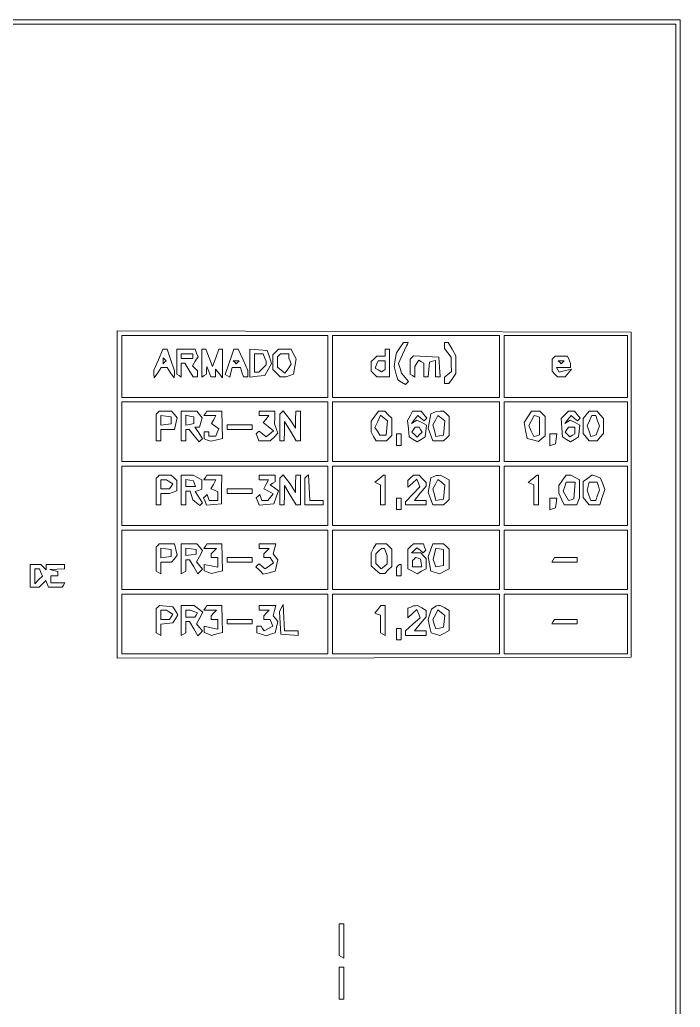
# Paper-space layout 'AN-05-DGE-020' of a CAD drawing. Header units: metres, sheet in millimetres. Extents: x 12 to 193, y 4 to 291.
# Drawn here: x 156.3 to 192.6, y 215 to 269.3 of the extents above; entities that cross this region are included whole.
import ezdxf

# ---------------------------------------------------------------- set-up
doc = ezdxf.new("R2010")
doc.units = ezdxf.units.M
doc.layers.add('DGE_CONTORNOS', color=7, linetype='Continuous', lineweight=0)
doc.layers.add('DGE_DATOS', color=7, linetype='Continuous', lineweight=0)

# ---------------------------------------------------------------- blocks, each defined once
blk = doc.blocks.new('LP_REF_DGE_MT_020')
at = {"layer": 'DGE_CONTORNOS'}
for points in [[(29.454, 147.095), (29.454, 24.935), (111.022, 24.935), (192.59, 24.935), (192.59, 147.095), (192.59, 269.255), (111.022, 269.255), (29.454, 269.255)], [(192.339, 208.239), (192.339, 147.474), (186.212, 147.442), (180.085, 147.409), (180.051, 144.864), (180.017, 142.319), (111.459, 142.319), (42.902, 142.319), (42.902, 205.661), (42.902, 269.004), (117.62, 269.004), (192.339, 269.004)], [(161.672, 243.177), (161.672, 234.19), (175.78, 234.221), (189.888, 234.253), (189.888, 243.177), (189.888, 252.1), (175.78, 252.132), (161.672, 252.164)], [(173.235, 250.215), (173.235, 248.518), (167.579, 248.518), (161.923, 248.518), (161.923, 250.215), (161.923, 251.911), (167.579, 251.911), (173.235, 251.911)], [(182.661, 250.215), (182.661, 248.518), (178.074, 248.518), (173.486, 248.518), (173.486, 250.215), (173.486, 251.911), (178.074, 251.911), (182.661, 251.911)], [(189.699, 250.215), (189.699, 248.518), (186.306, 248.518), (182.912, 248.518), (182.912, 250.215), (182.912, 251.911), (186.306, 251.911), (189.699, 251.911)], [(163.93, 250.581), (163.683, 250.005), (163.69, 249.796), (163.696, 249.586), (163.893, 249.869), (164.091, 250.152), (164.249, 250.152), (164.406, 250.152), (164.604, 249.869), (164.801, 249.586), (164.808, 249.784), (164.814, 249.981), (164.614, 250.569), (164.413, 251.157), (164.295, 251.157), (164.177, 251.157)], [(164.94, 250.473), (164.94, 249.79), (165.065, 249.712), (165.191, 249.634), (165.191, 250.019), (165.191, 250.403), (165.29, 250.403), (165.388, 250.403), (165.611, 250.026), (165.834, 249.649), (165.952, 249.649), (166.071, 249.649), (166.071, 249.812), (166.071, 249.976), (165.935, 250.112), (165.799, 250.248), (165.955, 250.497), (166.111, 250.747), (166.032, 250.952), (165.953, 251.157), (165.446, 251.157), (164.94, 251.157)], [(166.322, 250.396), (166.322, 249.634), (166.448, 249.712), (166.574, 249.79), (166.582, 250.002), (166.59, 250.215), (166.703, 249.932), (166.817, 249.649), (166.947, 249.649), (167.076, 249.649), (167.076, 249.862), (167.076, 250.074), (167.261, 249.83), (167.445, 249.586), (167.449, 250.372), (167.453, 251.157), (167.353, 251.157), (167.253, 251.157), (167.079, 250.686), (166.905, 250.215), (166.722, 250.686), (166.54, 251.157), (166.431, 251.157), (166.322, 251.157)], [(168.017, 251), (167.96, 250.843), (167.776, 250.312), (167.593, 249.781), (167.72, 249.703), (167.847, 249.624), (167.916, 249.888), (167.986, 250.152), (168.214, 250.152), (168.442, 250.152), (168.522, 249.9), (168.602, 249.649), (168.719, 249.649), (168.836, 249.649), (168.836, 249.822), (168.836, 249.994), (168.579, 250.576), (168.321, 251.157), (168.198, 251.157), (168.074, 251.157)], [(168.962, 250.403), (168.962, 249.633), (169.366, 249.673), (169.771, 249.712), (169.959, 250.049), (170.147, 250.386), (170.024, 250.74), (169.9, 251.094), (169.431, 251.133), (168.962, 251.172)], [(170.369, 251.006), (170.218, 250.856), (170.218, 250.45), (170.218, 250.044), (170.416, 249.847), (170.613, 249.649), (170.783, 249.649), (170.952, 249.649), (171.147, 249.724), (171.343, 249.799), (171.421, 250.214), (171.498, 250.628), (171.357, 250.893), (171.215, 251.157), (170.868, 251.157), (170.52, 251.157)], [(176.377, 250.969), (176.377, 250.78), (176.151, 250.78), (175.924, 250.78), (175.774, 250.629), (175.623, 250.479), (175.623, 250.215), (175.623, 249.951), (175.774, 249.8), (175.924, 249.649), (176.276, 249.649), (176.628, 249.649), (176.628, 250.403), (176.628, 251.157), (176.503, 251.157), (176.377, 251.157)], [(177.199, 251.245), (177.009, 250.956), (176.941, 250.585), (176.873, 250.215), (176.977, 249.847), (177.081, 249.48), (177.289, 249.349), (177.496, 249.218), (177.585, 249.307), (177.674, 249.396), (177.48, 249.617), (177.286, 249.838), (177.203, 250.111), (177.12, 250.385), (177.339, 250.865), (177.558, 251.346), (177.606, 251.44), (177.655, 251.534), (177.521, 251.534), (177.388, 251.534)], [(179.645, 251.37), (179.645, 251.205), (179.829, 250.961), (180.014, 250.717), (180.018, 250.324), (180.022, 249.931), (179.833, 249.775), (179.645, 249.618), (179.645, 249.445), (179.645, 249.272), (179.763, 249.272), (179.882, 249.272), (180.077, 249.551), (180.273, 249.831), (180.273, 250.317), (180.273, 250.804), (180.057, 251.169), (179.842, 251.534), (179.743, 251.534), (179.645, 251.534)], [(164.269, 250.445), (164.186, 250.361), (164.186, 250.529), (164.186, 250.696), (164.269, 250.613), (164.353, 250.529)], [(165.82, 250.78), (165.82, 250.655), (165.505, 250.655), (165.191, 250.655), (165.191, 250.78), (165.191, 250.906), (165.505, 250.906), (165.82, 250.906)], [(169.765, 250.707), (169.841, 250.508), (169.841, 250.402), (169.841, 250.295), (169.644, 250.098), (169.446, 249.9), (169.33, 249.9), (169.213, 249.9), (169.213, 250.403), (169.213, 250.906), (169.451, 250.906), (169.689, 250.906)], [(171.098, 250.79), (171.098, 250.675), (171.164, 250.504), (171.229, 250.333), (171.052, 250.09), (170.874, 249.847), (170.672, 250.015), (170.47, 250.183), (170.47, 250.46), (170.47, 250.738), (170.554, 250.822), (170.637, 250.906), (170.868, 250.906), (171.098, 250.906)], [(177.849, 250.702), (177.759, 250.613), (177.759, 250.201), (177.759, 249.79), (177.885, 249.712), (178.011, 249.634), (178.013, 249.924), (178.015, 250.215), (178.124, 250.388), (178.234, 250.561), (178.374, 250.475), (178.514, 250.388), (178.514, 250.019), (178.514, 249.649), (178.631, 249.649), (178.749, 249.649), (178.788, 250.048), (178.828, 250.447), (178.985, 250.498), (179.142, 250.55), (179.142, 250.099), (179.142, 249.649), (179.275, 249.649), (179.408, 249.649), (179.369, 250.183), (179.33, 250.717), (178.634, 250.754), (177.938, 250.791)], [(185.636, 250.696), (185.552, 250.613), (185.552, 250.282), (185.552, 249.951), (185.703, 249.8), (185.853, 249.649), (186.064, 249.649), (186.275, 249.649), (186.448, 249.858), (186.62, 250.068), (186.282, 249.984), (185.944, 249.9), (185.866, 250.026), (185.788, 250.152), (186.173, 250.152), (186.557, 250.152), (186.557, 250.267), (186.557, 250.383), (186.481, 250.581), (186.405, 250.78), (186.062, 250.78), (185.719, 250.78)], [(168.291, 250.445), (168.208, 250.361), (168.124, 250.445), (168.04, 250.529), (168.208, 250.529), (168.375, 250.529)], [(176.377, 250.285), (176.377, 250.041), (176.277, 249.979), (176.176, 249.917), (176.007, 250.022), (175.838, 250.126), (175.915, 250.328), (175.992, 250.529), (176.184, 250.529), (176.377, 250.529)], [(186.138, 250.445), (186.055, 250.361), (185.971, 250.445), (185.887, 250.529), (186.055, 250.529), (186.222, 250.529)], [(173.235, 246.633), (173.235, 244.999), (167.579, 244.999), (161.923, 244.999), (161.923, 246.633), (161.923, 248.267), (167.579, 248.267), (173.235, 248.267)], [(182.661, 246.633), (182.661, 244.999), (178.074, 244.999), (173.486, 244.999), (173.486, 246.633), (173.486, 248.267), (178.074, 248.267), (182.661, 248.267)], [(189.699, 246.633), (189.699, 244.999), (186.306, 244.999), (182.912, 244.999), (182.912, 246.633), (182.912, 248.267), (186.306, 248.267), (189.699, 248.267)], [(163.892, 247.68), (163.809, 247.596), (163.809, 246.863), (163.809, 246.13), (163.934, 246.13), (164.06, 246.13), (164.06, 246.444), (164.06, 246.758), (164.435, 246.758), (164.809, 246.758), (164.889, 247.074), (164.968, 247.39), (164.813, 247.577), (164.658, 247.764), (164.317, 247.764), (163.976, 247.764)], [(164.626, 247.261), (164.626, 247.073), (164.343, 247.033), (164.06, 246.992), (164.06, 247.261), (164.06, 247.53), (164.343, 247.49), (164.626, 247.45)], [(165.191, 246.947), (165.191, 246.13), (165.317, 246.13), (165.443, 246.13), (165.443, 246.444), (165.443, 246.758), (165.532, 246.758), (165.622, 246.758), (165.898, 246.413), (166.174, 246.067), (166.265, 246.158), (166.356, 246.248), (166.148, 246.566), (165.939, 246.884), (166.06, 246.884), (166.18, 246.884), (166.261, 247.142), (166.343, 247.399), (166.192, 247.581), (166.04, 247.764), (165.616, 247.764), (165.191, 247.764)], [(165.882, 247.261), (165.882, 247.076), (165.662, 247.034), (165.443, 246.991), (165.443, 247.261), (165.443, 247.531), (165.662, 247.489), (165.882, 247.446)], [(166.511, 247.638), (166.433, 247.513), (166.761, 247.513), (167.089, 247.513), (166.969, 247.298), (166.849, 247.083), (167.046, 246.939), (167.243, 246.795), (167.164, 246.588), (167.084, 246.381), (166.892, 246.381), (166.699, 246.381), (166.699, 246.507), (166.699, 246.633), (166.574, 246.633), (166.448, 246.633), (166.448, 246.44), (166.448, 246.248), (166.637, 246.175), (166.826, 246.103), (167.138, 246.181), (167.45, 246.26), (167.429, 247.012), (167.408, 247.764), (166.998, 247.764), (166.589, 247.764)], [(169.464, 247.638), (169.464, 247.513), (169.731, 247.513), (169.998, 247.513), (169.842, 247.325), (169.686, 247.137), (169.965, 246.911), (170.244, 246.685), (170.043, 246.518), (169.841, 246.351), (169.65, 246.51), (169.458, 246.669), (169.383, 246.593), (169.308, 246.518), (169.382, 246.324), (169.456, 246.13), (169.766, 246.13), (170.075, 246.13), (170.282, 246.337), (170.489, 246.545), (170.402, 246.809), (170.314, 247.073), (170.324, 247.418), (170.334, 247.764), (169.899, 247.764), (169.464, 247.764)], [(170.688, 247.689), (170.596, 247.596), (170.596, 246.863), (170.596, 246.13), (170.721, 246.13), (170.847, 246.13), (170.852, 246.664), (170.857, 247.198), (171.179, 246.664), (171.501, 246.13), (171.614, 246.13), (171.727, 246.13), (171.727, 246.947), (171.727, 247.764), (171.601, 247.764), (171.475, 247.764), (171.468, 247.293), (171.461, 246.821), (171.311, 247.056), (171.161, 247.291), (170.971, 247.536), (170.78, 247.781)], [(175.819, 247.485), (175.623, 247.205), (175.623, 246.911), (175.623, 246.616), (175.753, 246.373), (175.883, 246.13), (176.168, 246.13), (176.452, 246.13), (176.603, 246.281), (176.754, 246.432), (176.754, 246.9), (176.754, 247.369), (176.556, 247.566), (176.359, 247.764), (176.187, 247.764), (176.014, 247.764)], [(176.478, 246.832), (176.44, 246.444), (176.265, 246.444), (176.09, 246.444), (175.958, 246.654), (175.825, 246.865), (175.978, 247.201), (176.132, 247.538), (176.324, 247.379), (176.515, 247.22)], [(177.757, 247.507), (177.619, 247.251), (177.658, 246.797), (177.697, 246.344), (177.917, 246.206), (178.137, 246.069), (178.356, 246.206), (178.576, 246.344), (178.615, 246.668), (178.654, 246.993), (178.393, 247.133), (178.131, 247.273), (177.977, 247.18), (177.822, 247.087), (177.996, 247.301), (178.17, 247.516), (178.345, 247.371), (178.52, 247.225), (178.597, 247.303), (178.675, 247.381), (178.516, 247.572), (178.357, 247.764), (178.126, 247.764), (177.894, 247.764)], [(179.052, 247.682), (178.899, 247.62), (178.823, 247.219), (178.748, 246.819), (178.879, 246.474), (179.01, 246.13), (179.302, 246.13), (179.594, 246.13), (179.745, 246.281), (179.896, 246.432), (179.896, 246.947), (179.896, 247.462), (179.745, 247.613), (179.594, 247.764), (179.4, 247.754), (179.205, 247.744)], [(179.62, 246.833), (179.582, 246.446), (179.377, 246.408), (179.172, 246.369), (179.091, 246.692), (179.01, 247.015), (179.148, 247.272), (179.285, 247.529), (179.471, 247.374), (179.658, 247.22)], [(184.221, 247.45), (184.015, 247.137), (184.098, 246.697), (184.18, 246.258), (184.491, 246.18), (184.801, 246.102), (184.988, 246.257), (185.175, 246.412), (185.175, 246.937), (185.175, 247.462), (185.024, 247.613), (184.873, 247.764), (184.65, 247.764), (184.426, 247.764)], [(184.861, 246.947), (184.861, 246.465), (184.705, 246.413), (184.55, 246.362), (184.41, 246.67), (184.269, 246.978), (184.416, 247.253), (184.563, 247.528), (184.712, 247.478), (184.861, 247.429)], [(186.246, 247.56), (186.042, 247.356), (186.079, 246.85), (186.117, 246.344), (186.337, 246.206), (186.557, 246.069), (186.777, 246.206), (186.997, 246.344), (187.036, 246.668), (187.075, 246.993), (186.814, 247.133), (186.552, 247.273), (186.398, 247.18), (186.243, 247.087), (186.417, 247.301), (186.591, 247.516), (186.766, 247.371), (186.94, 247.225), (187.018, 247.303), (187.096, 247.381), (186.937, 247.572), (186.778, 247.764), (186.614, 247.764), (186.45, 247.764)], [(187.427, 247.564), (187.261, 247.363), (187.261, 246.947), (187.261, 246.531), (187.427, 246.33), (187.594, 246.13), (187.814, 246.13), (188.035, 246.13), (188.201, 246.33), (188.367, 246.531), (188.367, 246.947), (188.367, 247.363), (188.201, 247.564), (188.035, 247.764), (187.814, 247.764), (187.594, 247.764)], [(188.053, 247.23), (188.158, 246.947), (188.069, 246.702), (187.979, 246.457), (187.833, 246.409), (187.688, 246.36), (187.58, 246.654), (187.471, 246.947), (187.6, 247.23), (187.729, 247.513), (187.838, 247.513), (187.948, 247.513)], [(167.705, 246.884), (167.705, 246.758), (168.396, 246.758), (169.087, 246.758), (169.087, 246.884), (169.087, 247.01), (168.396, 247.01), (167.705, 247.01)], [(178.332, 246.748), (178.416, 246.611), (178.276, 246.471), (178.137, 246.331), (177.997, 246.471), (177.857, 246.611), (177.941, 246.748), (178.026, 246.884), (178.137, 246.884), (178.247, 246.884)], [(186.809, 246.703), (186.809, 246.522), (186.672, 246.438), (186.535, 246.353), (186.406, 246.482), (186.278, 246.611), (186.362, 246.748), (186.446, 246.884), (186.628, 246.884), (186.809, 246.884)], [(177.005, 246.193), (177.005, 245.879), (177.131, 245.879), (177.257, 245.879), (177.257, 246.193), (177.257, 246.507), (177.131, 246.507), (177.005, 246.507)], [(185.426, 246.182), (185.426, 245.858), (185.583, 245.91), (185.74, 245.961), (185.78, 246.234), (185.821, 246.507), (185.623, 246.507), (185.426, 246.507)], [(173.235, 243.114), (173.235, 241.48), (167.579, 241.48), (161.923, 241.48), (161.923, 243.114), (161.923, 244.748), (167.579, 244.748), (173.235, 244.748)], [(182.661, 243.114), (182.661, 241.48), (178.074, 241.48), (173.486, 241.48), (173.486, 243.114), (173.486, 244.748), (178.074, 244.748), (182.661, 244.748)], [(189.699, 243.114), (189.699, 241.48), (186.306, 241.48), (182.912, 241.48), (182.912, 243.114), (182.912, 244.748), (186.306, 244.748), (189.699, 244.748)], [(163.892, 244.161), (163.809, 244.077), (163.809, 243.344), (163.809, 242.611), (163.934, 242.611), (164.06, 242.611), (164.06, 242.925), (164.06, 243.239), (164.301, 243.239), (164.542, 243.239), (164.741, 243.316), (164.94, 243.392), (164.94, 243.668), (164.94, 243.943), (164.789, 244.094), (164.638, 244.245), (164.307, 244.245), (163.976, 244.245)], [(165.191, 243.428), (165.191, 242.611), (165.317, 242.611), (165.443, 242.611), (165.443, 242.988), (165.443, 243.365), (165.56, 243.365), (165.677, 243.365), (165.753, 243.125), (165.829, 242.885), (166.016, 242.73), (166.203, 242.575), (166.28, 242.652), (166.356, 242.729), (166.156, 243.035), (165.955, 243.342), (166.139, 243.412), (166.322, 243.483), (166.322, 243.734), (166.322, 243.985), (166.079, 244.115), (165.836, 244.245), (165.514, 244.245), (165.191, 244.245)], [(166.511, 244.119), (166.433, 243.994), (166.759, 243.994), (167.085, 243.994), (166.95, 243.74), (166.814, 243.487), (167.008, 243.413), (167.202, 243.338), (167.202, 243.1), (167.202, 242.862), (166.961, 242.862), (166.72, 242.862), (166.664, 243.02), (166.608, 243.177), (166.513, 243.088), (166.417, 242.999), (166.494, 242.797), (166.572, 242.595), (166.981, 242.634), (167.391, 242.674), (167.405, 243.459), (167.42, 244.245), (167.004, 244.245), (166.589, 244.245)], [(169.464, 244.119), (169.464, 243.994), (169.72, 243.994), (169.976, 243.994), (169.844, 243.747), (169.713, 243.501), (169.974, 243.362), (170.235, 243.222), (170.086, 243.042), (169.936, 242.862), (169.774, 242.862), (169.611, 242.862), (169.555, 243.02), (169.499, 243.177), (169.403, 243.088), (169.308, 242.999), (169.385, 242.797), (169.463, 242.595), (169.87, 242.634), (170.277, 242.674), (170.402, 243.032), (170.527, 243.39), (170.302, 243.554), (170.078, 243.718), (170.211, 243.8), (170.344, 243.883), (170.344, 244.064), (170.344, 244.245), (169.904, 244.245), (169.464, 244.245)], [(170.688, 244.17), (170.596, 244.077), (170.596, 243.344), (170.596, 242.611), (170.721, 242.611), (170.847, 242.611), (170.848, 243.145), (170.849, 243.679), (171.169, 243.145), (171.49, 242.611), (171.608, 242.611), (171.727, 242.611), (171.727, 243.428), (171.727, 244.245), (171.601, 244.245), (171.475, 244.245), (171.468, 243.774), (171.461, 243.302), (171.311, 243.537), (171.161, 243.772), (170.971, 244.017), (170.78, 244.262)], [(172.072, 244.173), (171.978, 244.077), (171.978, 243.344), (171.978, 242.611), (172.481, 242.611), (172.984, 242.611), (172.984, 242.737), (172.984, 242.862), (172.613, 242.862), (172.242, 242.862), (172.204, 243.565), (172.167, 244.268)], [(176.055, 244.048), (175.811, 243.852), (175.968, 243.787), (176.126, 243.721), (176.126, 243.166), (176.126, 242.611), (176.251, 242.611), (176.377, 242.611), (176.377, 243.428), (176.377, 244.245), (176.338, 244.245), (176.299, 244.245)], [(177.785, 244.094), (177.634, 243.943), (177.634, 243.76), (177.634, 243.578), (177.883, 243.803), (178.131, 244.028), (178.213, 243.814), (178.295, 243.6), (177.902, 243.194), (177.508, 242.788), (177.508, 242.699), (177.508, 242.611), (178.074, 242.611), (178.639, 242.611), (178.639, 242.737), (178.639, 242.862), (178.314, 242.862), (177.988, 242.862), (178.314, 243.249), (178.639, 243.636), (178.639, 243.743), (178.639, 243.85), (178.442, 244.047), (178.244, 244.245), (178.09, 244.245), (177.935, 244.245)], [(179.052, 244.163), (178.899, 244.101), (178.823, 243.7), (178.748, 243.3), (178.879, 242.955), (179.01, 242.611), (179.302, 242.611), (179.594, 242.611), (179.745, 242.762), (179.896, 242.913), (179.896, 243.449), (179.896, 243.985), (179.653, 244.115), (179.41, 244.245), (179.307, 244.235), (179.205, 244.225)], [(184.484, 244.038), (184.232, 243.839), (184.389, 243.78), (184.546, 243.721), (184.546, 243.166), (184.546, 242.611), (184.672, 242.611), (184.798, 242.611), (184.798, 243.428), (184.798, 244.245), (184.766, 244.241), (184.735, 244.237)], [(186.125, 243.966), (185.929, 243.686), (185.929, 243.469), (185.929, 243.251), (186.075, 242.931), (186.221, 242.611), (186.564, 242.611), (186.907, 242.611), (186.984, 242.81), (187.06, 243.009), (187.06, 243.497), (187.06, 243.985), (186.817, 244.115), (186.574, 244.245), (186.447, 244.245), (186.32, 244.245)], [(187.499, 244.071), (187.261, 243.897), (187.261, 243.454), (187.261, 243.012), (187.427, 242.811), (187.594, 242.611), (187.883, 242.611), (188.172, 242.611), (188.311, 243.033), (188.45, 243.455), (188.33, 243.77), (188.21, 244.085), (188.002, 244.165), (187.794, 244.245), (187.765, 244.245), (187.736, 244.245)], [(164.547, 243.88), (164.721, 243.77), (164.634, 243.631), (164.548, 243.491), (164.304, 243.491), (164.06, 243.491), (164.06, 243.742), (164.06, 243.994), (164.217, 243.992), (164.374, 243.99)], [(165.914, 243.774), (165.966, 243.617), (165.704, 243.617), (165.443, 243.617), (165.443, 243.814), (165.443, 244.012), (165.652, 243.971), (165.862, 243.931)], [(179.62, 243.314), (179.582, 242.927), (179.377, 242.889), (179.172, 242.85), (179.091, 243.173), (179.01, 243.496), (179.148, 243.753), (179.285, 244.01), (179.471, 243.855), (179.658, 243.701)], [(186.785, 243.406), (186.746, 242.945), (186.597, 242.896), (186.449, 242.847), (186.307, 243.111), (186.166, 243.375), (186.245, 243.621), (186.323, 243.868), (186.573, 243.868), (186.824, 243.868)], [(188.095, 243.643), (188.154, 243.419), (188.051, 243.141), (187.948, 242.862), (187.814, 242.862), (187.68, 242.862), (187.577, 243.141), (187.475, 243.419), (187.533, 243.643), (187.592, 243.868), (187.814, 243.868), (188.036, 243.868)], [(167.705, 243.365), (167.705, 243.239), (168.396, 243.239), (169.087, 243.239), (169.087, 243.365), (169.087, 243.491), (168.396, 243.491), (167.705, 243.491)], [(177.005, 242.674), (177.005, 242.36), (177.131, 242.36), (177.257, 242.36), (177.257, 242.674), (177.257, 242.988), (177.131, 242.988), (177.005, 242.988)], [(185.426, 242.663), (185.426, 242.339), (185.583, 242.391), (185.74, 242.442), (185.78, 242.715), (185.821, 242.988), (185.623, 242.988), (185.426, 242.988)], [(173.235, 239.595), (173.235, 237.961), (167.579, 237.961), (161.923, 237.961), (161.923, 239.595), (161.923, 241.229), (167.579, 241.229), (173.235, 241.229)], [(182.661, 239.595), (182.661, 237.961), (178.074, 237.961), (173.486, 237.961), (173.486, 239.595), (173.486, 241.229), (178.074, 241.229), (182.661, 241.229)], [(189.699, 239.595), (189.699, 237.961), (186.306, 237.961), (182.912, 237.961), (182.912, 239.595), (182.912, 241.229), (186.306, 241.229), (189.699, 241.229)], [(163.892, 240.391), (163.809, 240.307), (163.809, 239.644), (163.809, 238.981), (163.934, 238.904), (164.06, 238.826), (164.06, 239.147), (164.06, 239.469), (164.359, 239.469), (164.658, 239.469), (164.813, 239.656), (164.968, 239.843), (164.889, 240.159), (164.809, 240.475), (164.393, 240.475), (163.976, 240.475)], [(165.191, 239.65), (165.191, 238.826), (165.317, 238.904), (165.443, 238.981), (165.443, 239.288), (165.443, 239.595), (165.541, 239.595), (165.64, 239.595), (165.869, 239.206), (166.099, 238.818), (166.23, 238.95), (166.362, 239.081), (166.197, 239.28), (166.033, 239.478), (166.197, 239.783), (166.36, 240.089), (166.2, 240.282), (166.04, 240.475), (165.616, 240.475), (165.191, 240.475)], [(166.511, 240.349), (166.433, 240.223), (166.78, 240.223), (167.127, 240.223), (166.976, 240.072), (166.825, 239.922), (166.825, 239.821), (166.825, 239.72), (167.014, 239.72), (167.202, 239.72), (167.202, 239.453), (167.202, 239.186), (166.825, 239.262), (166.448, 239.337), (166.448, 239.165), (166.448, 238.993), (166.647, 238.917), (166.845, 238.841), (167.147, 238.917), (167.449, 238.993), (167.429, 239.734), (167.408, 240.475), (166.998, 240.475), (166.589, 240.475)], [(169.464, 240.349), (169.464, 240.223), (169.741, 240.223), (170.017, 240.223), (169.867, 240.072), (169.716, 239.922), (169.716, 239.821), (169.716, 239.72), (169.897, 239.72), (170.078, 239.72), (170.167, 239.576), (170.257, 239.431), (170.028, 239.264), (169.799, 239.096), (169.629, 239.238), (169.458, 239.379), (169.375, 239.296), (169.291, 239.212), (169.493, 239.01), (169.694, 238.808), (170.017, 238.889), (170.34, 238.97), (170.419, 239.284), (170.498, 239.598), (170.363, 239.76), (170.229, 239.922), (170.301, 240.198), (170.373, 240.475), (169.919, 240.475), (169.464, 240.475)], [(175.753, 240.231), (175.623, 239.988), (175.623, 239.623), (175.623, 239.257), (175.853, 239.049), (176.083, 238.841), (176.221, 238.841), (176.359, 238.841), (176.556, 239.038), (176.754, 239.236), (176.754, 239.704), (176.754, 240.173), (176.603, 240.324), (176.452, 240.475), (176.168, 240.475), (175.883, 240.475)], [(177.785, 240.324), (177.634, 240.173), (177.634, 239.637), (177.634, 239.101), (177.885, 238.966), (178.137, 238.832), (178.388, 238.966), (178.639, 239.101), (178.639, 239.386), (178.639, 239.67), (178.488, 239.821), (178.338, 239.972), (178.086, 239.972), (177.835, 239.972), (177.98, 240.117), (178.126, 240.263), (178.3, 240.118), (178.474, 239.974), (178.548, 240.048), (178.622, 240.122), (178.554, 240.298), (178.487, 240.475), (178.211, 240.475), (177.935, 240.475)], [(178.879, 240.13), (178.748, 239.786), (178.824, 239.383), (178.899, 238.981), (179.142, 238.904), (179.384, 238.827), (179.64, 238.964), (179.896, 239.101), (179.896, 239.637), (179.896, 240.173), (179.745, 240.324), (179.594, 240.475), (179.302, 240.475), (179.01, 240.475)], [(164.626, 239.972), (164.626, 239.783), (164.343, 239.743), (164.06, 239.703), (164.06, 239.972), (164.06, 240.241), (164.343, 240.201), (164.626, 240.16)], [(166.008, 240.035), (166.008, 239.909), (165.725, 239.869), (165.443, 239.829), (165.443, 240.035), (165.443, 240.241), (165.725, 240.201), (166.008, 240.16)], [(167.705, 239.595), (167.705, 239.469), (168.396, 239.469), (169.087, 239.469), (169.087, 239.595), (169.087, 239.72), (168.396, 239.72), (167.705, 239.72)], [(176.426, 240.024), (176.503, 239.826), (176.503, 239.6), (176.503, 239.374), (176.336, 239.236), (176.17, 239.098), (176.022, 239.246), (175.874, 239.394), (175.874, 239.658), (175.874, 239.922), (176.025, 240.072), (176.176, 240.223), (176.263, 240.223), (176.35, 240.223)], [(178.366, 239.427), (178.406, 239.218), (178.146, 239.218), (177.885, 239.218), (177.885, 239.385), (177.885, 239.553), (177.972, 239.639), (178.058, 239.726), (178.191, 239.681), (178.325, 239.637)], [(179.582, 239.72), (179.582, 239.284), (179.378, 239.245), (179.174, 239.205), (179.095, 239.41), (179.017, 239.615), (179.094, 239.925), (179.172, 240.236), (179.377, 240.196), (179.582, 240.157)], [(185.615, 239.595), (185.537, 239.469), (186.236, 239.469), (186.934, 239.469), (186.934, 239.595), (186.934, 239.72), (186.313, 239.72), (185.692, 239.72)], [(156.896, 238.715), (156.896, 238.087), (157.138, 238.087), (157.381, 238.087), (157.566, 238.272), (157.751, 238.457), (157.823, 238.272), (157.894, 238.087), (158.267, 238.087), (158.641, 238.087), (158.718, 238.212), (158.796, 238.338), (158.412, 238.338), (158.027, 238.338), (158.027, 238.527), (158.027, 238.715), (158.216, 238.715), (158.404, 238.715), (158.404, 238.831), (158.404, 238.948), (158.184, 239.005), (157.964, 239.063), (158.373, 239.077), (158.781, 239.092), (158.781, 239.218), (158.781, 239.343), (158.279, 239.343), (157.776, 239.343), (157.776, 239.193), (157.776, 239.042), (157.625, 239.193), (157.474, 239.343), (157.185, 239.343), (156.896, 239.343)], [(177.089, 239.26), (177.005, 239.176), (177.005, 238.945), (177.005, 238.715), (177.131, 238.715), (177.257, 238.715), (177.257, 239.029), (177.257, 239.343), (177.215, 239.343), (177.173, 239.343)], [(157.483, 238.894), (157.559, 238.696), (157.353, 238.49), (157.147, 238.284), (157.147, 238.688), (157.147, 239.092), (157.277, 239.092), (157.407, 239.092)], [(173.235, 236.076), (173.235, 234.442), (167.579, 234.442), (161.923, 234.442), (161.923, 236.076), (161.923, 237.71), (167.579, 237.71), (173.235, 237.71)], [(182.661, 236.076), (182.661, 234.442), (178.074, 234.442), (173.486, 234.442), (173.486, 236.076), (173.486, 237.71), (178.074, 237.71), (182.661, 237.71)], [(189.699, 236.076), (189.699, 234.442), (186.306, 234.442), (182.912, 234.442), (182.912, 236.076), (182.912, 237.71), (186.306, 237.71), (189.699, 237.71)], [(163.898, 237.003), (163.809, 236.914), (163.809, 236.251), (163.809, 235.588), (163.934, 235.51), (164.06, 235.433), (164.06, 235.746), (164.06, 236.059), (164.393, 236.099), (164.726, 236.139), (164.864, 236.359), (165.001, 236.578), (164.864, 236.798), (164.726, 237.018), (164.357, 237.056), (163.988, 237.093)], [(165.191, 236.257), (165.191, 235.433), (165.317, 235.51), (165.443, 235.588), (165.443, 235.895), (165.443, 236.201), (165.541, 236.201), (165.64, 236.201), (165.869, 235.813), (166.099, 235.425), (166.23, 235.556), (166.362, 235.688), (166.197, 235.886), (166.033, 236.084), (166.206, 236.407), (166.378, 236.729), (166.138, 236.905), (165.897, 237.081), (165.544, 237.081), (165.191, 237.081)], [(166.511, 236.956), (166.433, 236.83), (166.78, 236.83), (167.127, 236.83), (166.976, 236.679), (166.825, 236.528), (166.825, 236.428), (166.825, 236.327), (167.014, 236.327), (167.202, 236.327), (167.202, 236.06), (167.202, 235.793), (166.825, 235.868), (166.448, 235.944), (166.448, 235.772), (166.448, 235.6), (166.647, 235.524), (166.845, 235.448), (167.147, 235.523), (167.449, 235.599), (167.429, 236.34), (167.408, 237.081), (166.998, 237.081), (166.589, 237.081)], [(169.464, 236.956), (169.464, 236.83), (169.741, 236.83), (170.017, 236.83), (169.867, 236.679), (169.716, 236.528), (169.716, 236.428), (169.716, 236.327), (169.891, 236.327), (170.066, 236.327), (170.138, 236.141), (170.209, 235.954), (169.97, 235.826), (169.731, 235.698), (169.653, 235.824), (169.575, 235.95), (169.457, 235.95), (169.339, 235.95), (169.339, 235.77), (169.339, 235.59), (169.59, 235.51), (169.841, 235.43), (170.093, 235.51), (170.344, 235.59), (170.421, 235.897), (170.498, 236.205), (170.363, 236.367), (170.229, 236.529), (170.301, 236.805), (170.373, 237.081), (169.919, 237.081), (169.464, 237.081)], [(170.68, 236.94), (170.58, 236.735), (170.619, 236.123), (170.658, 235.51), (171.13, 235.471), (171.601, 235.432), (171.601, 235.565), (171.601, 235.699), (171.23, 235.699), (170.859, 235.699), (170.82, 236.421), (170.78, 237.144)], [(175.984, 236.872), (175.811, 236.663), (175.968, 236.61), (176.126, 236.558), (176.126, 236.073), (176.126, 235.588), (176.251, 235.51), (176.377, 235.433), (176.377, 236.257), (176.377, 237.081), (176.267, 237.081), (176.156, 237.081)], [(177.791, 236.998), (177.634, 236.935), (177.634, 236.674), (177.634, 236.414), (177.883, 236.639), (178.131, 236.864), (178.218, 236.639), (178.304, 236.414), (177.906, 236.058), (177.508, 235.702), (177.508, 235.575), (177.508, 235.447), (178.074, 235.447), (178.639, 235.447), (178.639, 235.573), (178.639, 235.699), (178.314, 235.699), (177.988, 235.699), (178.314, 236.085), (178.639, 236.472), (178.639, 236.647), (178.639, 236.821), (178.396, 236.951), (178.153, 237.081), (178.051, 237.071), (177.948, 237.061)], [(179.065, 236.985), (178.924, 236.893), (178.835, 236.607), (178.746, 236.321), (178.827, 235.953), (178.908, 235.584), (179.146, 235.509), (179.384, 235.433), (179.64, 235.571), (179.896, 235.708), (179.896, 236.264), (179.896, 236.821), (179.653, 236.951), (179.41, 237.081), (179.307, 237.079), (179.205, 237.077)], [(164.547, 236.716), (164.721, 236.607), (164.634, 236.467), (164.548, 236.327), (164.304, 236.327), (164.06, 236.327), (164.06, 236.578), (164.06, 236.83), (164.217, 236.828), (164.374, 236.826)], [(165.871, 236.754), (166.07, 236.678), (166, 236.565), (165.93, 236.453), (165.686, 236.453), (165.443, 236.453), (165.443, 236.641), (165.443, 236.83), (165.558, 236.83), (165.673, 236.83)], [(179.62, 236.213), (179.582, 235.889), (179.373, 235.85), (179.163, 235.81), (179.083, 236.064), (179.002, 236.318), (179.144, 236.582), (179.285, 236.846), (179.471, 236.692), (179.657, 236.537)], [(167.705, 236.201), (167.705, 236.076), (168.396, 236.076), (169.087, 236.076), (169.087, 236.201), (169.087, 236.327), (168.396, 236.327), (167.705, 236.327)], [(185.615, 236.201), (185.537, 236.076), (186.236, 236.076), (186.934, 236.076), (186.934, 236.201), (186.934, 236.327), (186.313, 236.327), (185.692, 236.327)], [(177.005, 235.51), (177.005, 235.196), (177.131, 235.196), (177.257, 235.196), (177.257, 235.51), (177.257, 235.824), (177.131, 235.824), (177.005, 235.824)], [(173.863, 218.739), (173.863, 217.867), (173.989, 217.789), (174.115, 217.712), (174.115, 218.662), (174.115, 219.612), (173.989, 219.612), (173.863, 219.612)], [(173.863, 216.344), (173.863, 215.464), (173.989, 215.464), (174.115, 215.464), (174.115, 216.344), (174.115, 217.224), (173.989, 217.224), (173.863, 217.224)]]:
    blk.add_lwpolyline(points, close=True, dxfattribs=at)

psp = doc.layouts.new('AN-05-DGE-020')

# ---------------------------------------------------------------- block references
at = {"layer": 'DGE_DATOS'}
psp.add_blockref('LP_REF_DGE_MT_020', (0, 0), dxfattribs=at)

doc.saveas('drawing.dxf')
